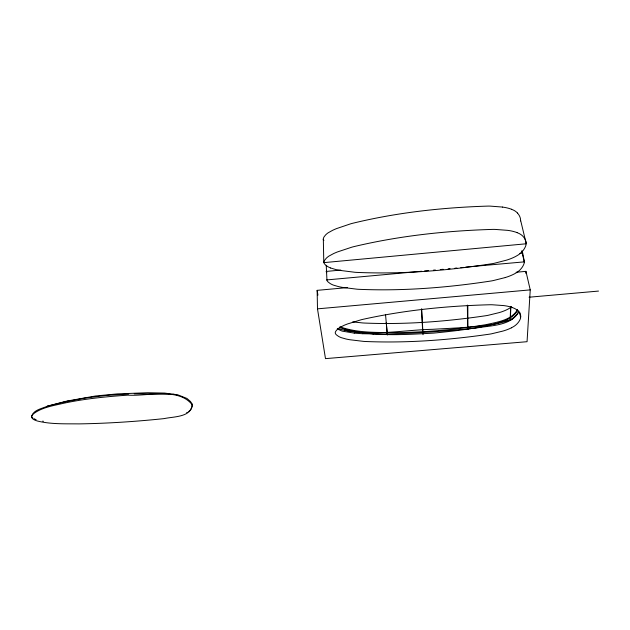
<?xml version="1.0" encoding="UTF-8"?>
<svg xmlns="http://www.w3.org/2000/svg" width="630" height="630" viewBox="0 0 630 630"><rect width="100%" height="100%" fill="white"/><g stroke="black" fill="none" stroke-linecap="round" stroke-linejoin="round"><path stroke-width="0.94" d="M467.358 305.085L467.665 328.616M520.569 220.925L520.506 218.972A28.279 20.648 -13.4 0 0 520.333 218.216A21.286 15.514 -13.8 0 0 517.427 213.034M510.253 317.559L510.647 306.393M330.6 267.994L335.822 269.553A79.805 61.48 -5.2 0 0 339.838 270.38L354.784 272.262A91.83 71.229 -5.9 0 0 356.706 272.396C402.058 274.373 447.584 270.656 492.384 263.655A67.599 49.935 -13.4 0 0 494.251 263.293L506.567 260.135A40.477 29.311 -13.3 0 0 515.545 256.52L518.167 254.985A18.498 13.191 -13.3 0 0 521.908 251.898L522.215 251.567A22.83 16.317 -13.2 0 0 525.979 245.07L526.097 242.314A28.988 20.695 -12.7 0 0 525.932 241.55A21.822 15.553 -13.1 0 0 522.979 236.352L522.711 236.061A18.506 13.191 -13.3 0 0 519.183 233.549L517.041 232.62M467.838 305.999L467.87 329.482M510.82 307.944L510.883 306.519M510.812 308.275L510.387 318.268M525.822 273.31L525.932 271.357L516.127 272.247M525.932 271.357L530.24 289.887L527.058 341.696L325.489 358.635L317.488 308.85L317.15 290.351L347.539 287.587M520.648 220.437L526.255 243.779L323.788 262.639L323.324 238.636A10.592 7.977 -2.7 0 1 324.064 236.88L325.545 234.998A19.065 14.301 -3.1 0 1 328.198 232.769L332.798 230.226A71.552 51.81 -4.6 0 1 336.467 228.627L350.556 223.847A81.239 58.456 -4.9 0 1 352.406 223.343C396.837 212.491 442.622 207.475 488.289 206.089A62 44.431 -11.7 0 1 490.164 206.112L502.433 207.057M31.705 416.895C32.697 409.996 41.911 408.712 47.266 406.208M521.9 250.638L524.31 262.694A26.633 18.782 -12.3 0 1 523.947 263.852A21.357 15.018 -12.5 0 1 520.545 269.317L520.262 269.64A18.057 12.671 -12.6 0 1 516.616 272.609L514.466 273.845A39.265 27.98 -12.5 0 1 505.276 277.539M522.577 254.37L522.805 253.079L519.868 253.355M518.915 311.535L518.671 312.173M518.821 310.936C515.025 320.552 503.307 322.158 494.416 324.166C474.051 327.498 453.372 328.057 432.81 329.301C401.389 329.978 368.424 337.475 337.774 328.537M192.158 406.728L190.662 409.823L188.811 411.461M517.624 310.291C513.103 318.796 502.945 321.552 494.392 324.041C474.39 328.781 453.907 331.128 433.479 333.113C402.428 334.798 369.967 337.105 339.932 327.702M517.584 309.464C511.528 320.316 497.44 322.009 486.447 324.576M518.624 312.283C510.387 326.238 490.148 325.419 475.792 328.104C443.481 331.246 411.051 333.908 378.567 333.995L362.77 333.735M32.815 414.312C41.336 407.413 53.314 405.688 63.866 403.208C84.987 398.711 106.517 396.601 128.04 395.136C146.947 396.546 178.164 387.127 192.055 404.586M32.744 414.383C28.98 417.974 34.571 420.218 37.422 421.021C50.967 424.376 65.118 423.722 78.971 423.888C107.407 423.454 135.836 421.565 164.115 418.611C173.589 416.493 192.071 417.406 192.126 404.082M186.724 412.603L187.315 412.272M511.426 327.797L513.442 326.694A16.955 11.308 -10.6 0 0 516.852 324.048L517.128 323.765A20.207 13.506 -10.6 0 0 520.317 318.882A25.279 16.931 -10.4 0 0 520.632 317.851L519.789 312.37M512.3 319.378L504.717 321.694M504.488 320.764L506.937 319.938M505.276 277.554L493.243 280.578A65.914 47.912 -12.6 0 1 491.424 280.933C447.623 287.666 403.121 291.21 358.801 289.312A89.625 68.221 -5.6 0 1 356.926 289.186L342.31 287.375A77.907 58.905 -5 0 1 338.389 286.579L333.294 285.075A19.309 14.065 -2.9 0 1 330.128 283.508L328.175 282.027A10.639 7.718 -2.5 0 1 326.97 280.531L326.238 265.332M128.701 394.041L106.801 395.38L85.176 398.034L64.331 401.971L47.36 406.177L66.67 401.113L95.681 395.971L117.401 393.892L147.68 392.742L164.635 393.081L177.999 394.908L186.913 398.42L190.449 401.475L192.111 404.027M64.331 401.971L69.347 400.908M486.407 324.584C456.703 329.529 426.597 332.207 396.49 332.64C377.591 332.325 357.958 333.27 339.893 326.797M340.783 270.073L326.104 271.443L326.805 272.695M326.647 279.933L421.643 271.254M424.588 270.884L428.502 270.624M433.401 270.175L435.362 269.994M440.252 269.545L443.189 269.278M448.087 268.837L450.048 268.656M454.947 268.207L456.908 268.026M460.821 267.671L463.759 267.404M465.727 267.081L524.483 261.852M317.488 308.85L530.24 289.887M529.066 297.21L598.5 291.076M134.214 393.852L169.029 393.9M372.952 333.955L373.354 333.955M362.644 333.735L354.265 333.128M358.21 332.223L345.523 330.341M172.778 394.183L176.833 394.648M354.194 333.12L342.114 331.112L337.278 328.892M352.698 321.883L362.352 322.914A81.679 59.653 -5.1 0 0 364.085 323.032C404.964 324.773 445.985 321.607 486.415 315.63A59.929 42.068 -10.9 0 0 488.092 315.315L499.173 312.614A35.871 24.727 -10.9 0 0 507.63 309.314L509.591 308.188A16.648 11.324 -11 0 0 511.395 306.928M42.675 421.139L43.415 421.265M344.602 330.096L347.335 330.703M36.091 419.604L35.233 419.265M511.914 307.393L514.277 308.33A16.963 11.316 -10.6 0 1 517.521 310.48L517.773 310.724M511.615 209.31L513.71 210.239A18.057 13.167 -14 0 1 517.167 212.743L517.443 213.027M33.918 418.635L34.579 418.95M32.138 417.367L32.768 417.879M323.19 239.298L323.513 239.92A10.623 8.025 -2.7 0 0 323.875 240.487M522.112 251.464L524.499 261.647M520.679 315.976L520.797 316.906M317.15 290.351L317.914 295.147M192.221 405.996L192.103 404.728M387.363 335.01L385.513 314.386M386.245 322.434L387.23 333.49M422.777 332.687L421.462 309.574M421.683 308.668L423.021 334.719M511.442 327.813A36.532 24.712 -10.5 0 1 502.811 331.096L491.526 333.805A61.063 42.06 -10.5 0 1 489.817 334.113C448.639 340.098 406.87 343.232 365.258 341.491A83.239 59.669 -4.9 0 1 363.494 341.373L349.776 339.735A72.592 51.723 -4.4 0 1 346.091 339.019L341.318 337.672A18.175 12.505 -2.9 0 1 338.357 336.262L336.53 334.94A10.111 6.93 -2.5 0 1 335.412 333.601L335.247 332.49A10.08 6.891 -2.5 0 1 335.963 330.986L337.373 329.364A17.986 12.246 -2.8 0 1 339.893 327.45L344.24 325.261A67.166 44.258 -3.9 0 1 347.705 323.899L360.982 319.812A76.096 49.857 -4.1 0 1 362.73 319.378C404.617 310.102 447.576 305.849 490.423 304.739A57.779 37.855 -9 0 1 492.18 304.762L503.701 305.582A35.879 23.759 -9.9 0 1 511.93 307.377M517.828 310.7A21.176 14.128 -10.4 0 1 520.703 315.969M330.6 267.994A19.766 14.655 -3 0 1 327.364 266.356L325.356 264.82A10.891 8.04 -2.5 0 1 324.119 263.261L323.93 261.978A10.852 7.985 -2.5 0 1 324.686 260.221L326.206 258.332A19.538 14.317 -2.9 0 1 328.931 256.095L333.648 253.551A73.261 51.794 -4.3 0 1 337.404 251.953L351.855 247.165A83.176 58.425 -4.7 0 1 353.745 246.661C399.365 235.785 446.308 230.745 493.133 229.383A63.512 44.47 -11.1 0 1 495.054 229.407L507.638 230.352A39.186 27.736 -12.2 0 1 517.057 232.596M502.425 207.073A38.241 27.696 -12.9 0 1 511.631 209.286"/></g></svg>
